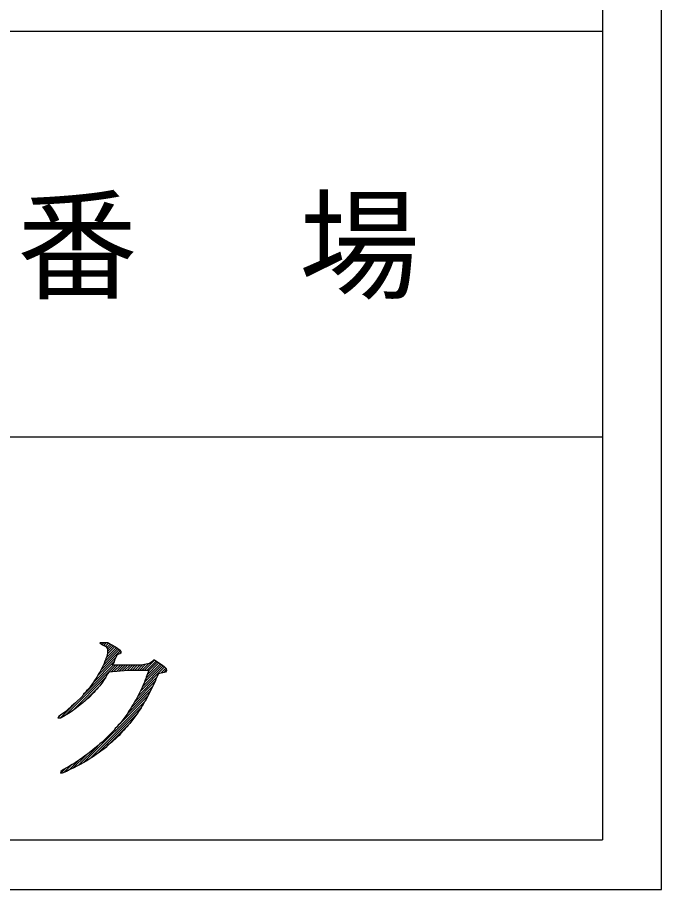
# Model space of a CAD drawing. Units: millimetres, scale not verified. Extents: x -2095 to 2762, y -411564 to 1486.
# Drawn here: x 1851.2 to 2105.1, y -1454 to -1110.1 of the extents above; entities that cross this region are included whole.
import ezdxf

# ---------------------------------------------------------------- set-up
doc = ezdxf.new("R2010")
doc.units = ezdxf.units.MM
doc.header["$LTSCALE"] = 15
doc.layers.add('2-0_外寸', color=7, linetype='Continuous')
doc.styles.add('ＭＳ ゴシック', font='')
doc.styles.get('ＭＳ ゴシック').set_extended_font_data('MS Gothic')

msp = doc.modelspace()

# ---------------------------------------------------------------- linework, layer by layer
at = {"layer": '2-0_外寸', "color": 5}
for p, q in [((2105.14, -1453.99), (2105.14, 1486.01)), ((1064.03, -1115.47), (2081.8, -1115.47)), ((1064.03, -1275.47), (2081.8, -1275.47)), ((1064.03, -1434.42), (2081.8, -1434.42)), ((-2094.86, -1453.99), (2105.14, -1453.99))]:
    msp.add_line(p, q, dxfattribs=at)
at = {"layer": '2-0_外寸'}
for p, q in [((1883.68, -1356.75), (1884.69, -1357.43)), ((1886.88, -1356.75), (1883.68, -1356.75)), ((1884.05, -1357), (1884.3, -1356.75)), ((1884.62, -1357.38), (1885.25, -1356.75)), ((1884.69, -1357.43), (1886.04, -1358.1)), ((1885.25, -1357.71), (1886.21, -1356.75)), ((1885.89, -1358.03), (1887.07, -1356.85)), ((1886.04, -1358.1), (1886.54, -1358.78)), ((1886.35, -1358.52), (1887.7, -1357.17)), ((1886.64, -1359.18), (1888.34, -1357.48)), ((1886.64, -1361.09), (1889.61, -1358.12)), ((1886.71, -1360.06), (1888.98, -1357.8)), ((1886.88, -1356.75), (1889.58, -1358.1)), ((1889.58, -1358.1), (1890.59, -1358.78)), ((1884.03, -1367.52), (1891.72, -1359.83)), ((1884.98, -1365.61), (1891.27, -1359.32)), ((1885.6, -1364.04), (1890.74, -1358.9)), ((1886.22, -1362.47), (1890.18, -1358.5)), ((1886.71, -1360.8), (1886.38, -1362.15)), ((1886.54, -1358.78), (1886.71, -1359.45)), ((1886.71, -1359.45), (1886.71, -1360.8)), ((1890.43, -1361.48), (1889.41, -1363.5)), ((1891.94, -1360.8), (1890.43, -1361.48)), ((1890.59, -1358.78), (1891.44, -1359.45)), ((1891.44, -1359.45), (1891.94, -1360.13)), ((1891.51, -1361), (1891.94, -1360.56)), ((1891.94, -1360.13), (1891.94, -1360.8)), ((1881.04, -1372.42), (1889.21, -1364.25)), ((1882.74, -1369.77), (1889.83, -1362.68)), ((1885.36, -1364.85), (1883.68, -1368.23)), ((1885.53, -1364.18), (1885.36, -1364.85)), ((1885.87, -1363.5), (1885.53, -1364.18)), ((1886.04, -1362.83), (1885.87, -1363.5)), ((1886.38, -1362.15), (1886.04, -1362.83)), ((1889.24, -1364.18), (1888.57, -1365.53)), ((1889.41, -1363.5), (1889.24, -1364.18)), ((1899.27, -1367.55), (1901.65, -1365.17)), ((1903.25, -1364.85), (1899.88, -1365.53)), ((1900.23, -1367.55), (1902.84, -1364.94)), ((1901.18, -1367.55), (1905.23, -1363.5)), ((1901.77, -1370.78), (1907.54, -1365.01)), ((1902.13, -1367.55), (1905.82, -1363.87)), ((1902.31, -1369.29), (1906.97, -1364.63)), ((1902.86, -1367.79), (1906.39, -1364.25)), ((1904.09, -1364.18), (1903.25, -1364.85)), ((1904.77, -1363.5), (1904.09, -1364.18)), ((1905.28, -1363.5), (1904.77, -1363.5)), ((1905.28, -1363.5), (1908.31, -1365.53)), ((1870.11, -1385.26), (1889.84, -1365.53)), ((1876.82, -1377.59), (1888.89, -1365.53)), ((1883.68, -1368.23), (1883.17, -1368.9)), ((1887.22, -1368.23), (1886.71, -1368.9)), ((1894.64, -1367.55), (1887.22, -1368.23)), ((1888.18, -1368.14), (1890.79, -1365.53)), ((1899.88, -1365.53), (1888.57, -1365.53)), ((1889.23, -1368.05), (1891.75, -1365.53)), ((1890.28, -1367.95), (1892.7, -1365.53)), ((1891.33, -1367.86), (1893.66, -1365.53)), ((1892.38, -1367.76), (1894.61, -1365.53)), ((1893.43, -1367.66), (1895.57, -1365.53)), ((1894.48, -1367.57), (1896.52, -1365.53)), ((1902.91, -1367.55), (1894.64, -1367.55)), ((1895.45, -1367.55), (1897.48, -1365.53)), ((1896.41, -1367.55), (1898.43, -1365.53)), ((1897.36, -1367.55), (1899.39, -1365.53)), ((1898.32, -1367.55), (1900.46, -1365.41)), ((1899.65, -1375.76), (1909.18, -1366.23)), ((1900.46, -1374), (1908.66, -1365.8)), ((1901.22, -1372.28), (1908.11, -1365.39)), ((1902.74, -1368.23), (1902.41, -1368.9)), ((1902.91, -1367.55), (1902.74, -1368.23)), ((1909.49, -1368.23), (1906.79, -1368.9)), ((1907.69, -1368.68), (1909.66, -1366.71)), ((1908.31, -1365.53), (1909.16, -1366.2)), ((1908.96, -1368.36), (1909.96, -1367.37)), ((1909.16, -1366.2), (1909.83, -1366.88)), ((1910, -1367.55), (1909.49, -1368.23)), ((1909.83, -1366.88), (1910, -1367.55)), ((1872.7, -1383.63), (1885.94, -1370.38)), ((1881.48, -1371.6), (1881.14, -1372.28)), ((1882.49, -1370.25), (1881.48, -1371.6)), ((1883.17, -1368.9), (1882.49, -1370.25)), ((1885.03, -1371.6), (1884.69, -1372.28)), ((1886.04, -1370.25), (1885.03, -1371.6)), ((1886.71, -1368.9), (1886.04, -1370.25)), ((1897.41, -1379.92), (1905.51, -1371.82)), ((1898.7, -1377.67), (1906.12, -1370.25)), ((1901.39, -1371.6), (1901.23, -1372.28)), ((1901.73, -1370.93), (1901.39, -1371.6)), ((1901.9, -1370.25), (1901.73, -1370.93)), ((1902.24, -1369.58), (1901.9, -1370.25)), ((1905.61, -1371.6), (1901.9, -1379.03)), ((1902.41, -1368.9), (1902.24, -1369.58)), ((1905.78, -1370.93), (1905.61, -1371.6)), ((1906.79, -1368.9), (1905.78, -1370.93)), ((1876.79, -1380.49), (1883.76, -1373.52)), ((1879.12, -1374.98), (1878.44, -1375.65)), ((1881.14, -1372.28), (1879.12, -1374.98)), ((1882.49, -1374.98), (1881.82, -1375.65)), ((1883, -1374.3), (1882.49, -1374.98)), ((1883.68, -1373.63), (1883, -1374.3)), ((1884.69, -1372.28), (1883.68, -1373.63)), ((1896.11, -1382.17), (1904.55, -1373.73)), ((1900.38, -1374.3), (1898.02, -1379.03)), ((1900.55, -1373.63), (1900.38, -1374.3)), ((1901.23, -1372.28), (1900.55, -1373.63)), ((1876.76, -1377.68), (1874.06, -1380.38)), ((1877.26, -1377), (1876.76, -1377.68)), ((1877.94, -1376.33), (1877.26, -1377)), ((1878.44, -1375.65), (1877.94, -1376.33)), ((1879.29, -1378.35), (1878.44, -1379.03)), ((1881.31, -1376.33), (1879.29, -1378.35)), ((1881.82, -1375.65), (1881.31, -1376.33)), ((1890.63, -1389.56), (1902.64, -1377.55)), ((1894.16, -1385.07), (1903.6, -1375.64)), ((1867.96, -1386.45), (1873.95, -1380.47)), ((1872.54, -1381.73), (1870.85, -1383.08)), ((1873.21, -1381.05), (1872.54, -1381.73)), ((1874.06, -1380.38), (1873.21, -1381.05)), ((1877.77, -1379.7), (1874.39, -1382.4)), ((1877.2, -1403.94), (1901.35, -1379.79)), ((1878.44, -1379.03), (1877.77, -1379.7)), ((1879.65, -1402.45), (1900.06, -1382.04)), ((1896.33, -1381.73), (1895.99, -1382.4)), ((1896.84, -1381.05), (1896.33, -1381.73)), ((1897.51, -1379.7), (1896.84, -1381.05)), ((1898.02, -1379.03), (1897.51, -1379.7)), ((1900.21, -1381.73), (1899.88, -1382.4)), ((1900.72, -1381.05), (1900.21, -1381.73)), ((1901.39, -1379.7), (1900.72, -1381.05)), ((1901.9, -1379.03), (1901.39, -1379.7)), ((1867.48, -1385.78), (1867.14, -1386.45)), ((1867.27, -1386.19), (1868.43, -1385.03)), ((1868.32, -1385.1), (1867.48, -1385.78)), ((1869.33, -1385.78), (1868.15, -1386.45)), ((1869.33, -1384.43), (1868.32, -1385.1)), ((1870.18, -1383.75), (1869.33, -1384.43)), ((1870.34, -1385.1), (1869.33, -1385.78)), ((1870.85, -1383.08), (1870.18, -1383.75)), ((1871.53, -1384.43), (1870.34, -1385.1)), ((1872.54, -1383.75), (1871.53, -1384.43)), ((1873.38, -1383.08), (1872.54, -1383.75)), ((1874.39, -1382.4), (1873.38, -1383.08)), ((1882.62, -1400.43), (1898.23, -1384.82)), ((1894.64, -1384.43), (1891.61, -1388.48)), ((1894.98, -1383.75), (1894.64, -1384.43)), ((1895.99, -1382.4), (1894.98, -1383.75)), ((1898.53, -1384.43), (1895.49, -1388.48)), ((1898.86, -1383.75), (1898.53, -1384.43)), ((1899.88, -1382.4), (1898.86, -1383.75)), ((1868.15, -1386.45), (1867.14, -1386.45)), ((1890.93, -1389.15), (1890.43, -1389.83)), ((1891.61, -1388.48), (1890.93, -1389.15)), ((1894.81, -1389.15), (1894.31, -1389.83)), ((1895.49, -1388.48), (1894.81, -1389.15)), ((1889.24, -1391.18), (1884.52, -1395.9)), ((1886.91, -1397.1), (1894.69, -1389.31)), ((1889.75, -1390.5), (1889.24, -1391.18)), ((1890.43, -1389.83), (1889.75, -1390.5)), ((1891.78, -1392.53), (1891.27, -1393.2)), ((1893.13, -1391.18), (1891.78, -1392.53)), ((1893.63, -1390.5), (1893.13, -1391.18)), ((1894.31, -1389.83), (1893.63, -1390.5)), ((1884.52, -1395.9), (1883.68, -1396.58)), ((1888.4, -1395.9), (1886.71, -1397.25)), ((1890.43, -1393.88), (1888.4, -1395.9)), ((1891.27, -1393.2), (1890.43, -1393.88)), ((1875.11, -1405.08), (1882.67, -1397.52)), ((1883, -1397.25), (1878.78, -1400.63)), ((1883.68, -1396.58), (1883, -1397.25)), ((1884.18, -1399.28), (1883.34, -1399.95)), ((1885.19, -1398.6), (1884.18, -1399.28)), ((1886.04, -1397.93), (1885.19, -1398.6)), ((1886.71, -1397.25), (1886.04, -1397.93)), ((1873.06, -1406.17), (1878.25, -1400.98)), ((1876.93, -1401.98), (1873.89, -1404)), ((1877.77, -1401.3), (1876.93, -1401.98)), ((1878.78, -1400.63), (1877.77, -1401.3)), ((1879.29, -1402.65), (1878.28, -1403.33)), ((1880.47, -1401.98), (1879.29, -1402.65)), ((1881.48, -1401.3), (1880.47, -1401.98)), ((1882.33, -1400.63), (1881.48, -1401.3)), ((1883.34, -1399.95), (1882.33, -1400.63)), ((1868.32, -1408.05), (1870.11, -1406.26)), ((1871.69, -1405.35), (1869.33, -1406.7)), ((1869.57, -1407.76), (1872.52, -1404.8)), ((1871.29, -1406.99), (1875.05, -1403.23)), ((1872.71, -1404.68), (1871.69, -1405.35)), ((1873.38, -1406.03), (1871.86, -1406.7)), ((1873.89, -1404), (1872.71, -1404.68)), ((1874.56, -1405.35), (1873.38, -1406.03)), ((1875.91, -1404.68), (1874.56, -1405.35)), ((1878.28, -1403.33), (1875.91, -1404.68)), ((1868.32, -1407.38), (1868.15, -1408.05)), ((1868.83, -1408.05), (1868.15, -1408.05)), ((1869.33, -1406.7), (1868.32, -1407.38)), ((1870.51, -1407.38), (1868.83, -1408.05)), ((1871.86, -1406.7), (1870.51, -1407.38))]:
    msp.add_line(p, q, dxfattribs=at)
at = {"layer": '2-0_外寸', "color": 5}
msp.add_lwpolyline([(1064.03, -955.47), (2081.8, -955.47), (2081.8, -1434.42)], dxfattribs=at)

# ---------------------------------------------------------------- texts
at = {"layer": '2-0_外寸', "insert": (1850.99, -1221.38), "char_height": 34.84, "attachment_point": 7, "style": 'ＭＳ ゴシック'}
msp.add_mtext('\\T1.17;番\u3000場', dxfattribs=at)

doc.saveas('drawing.dxf')
